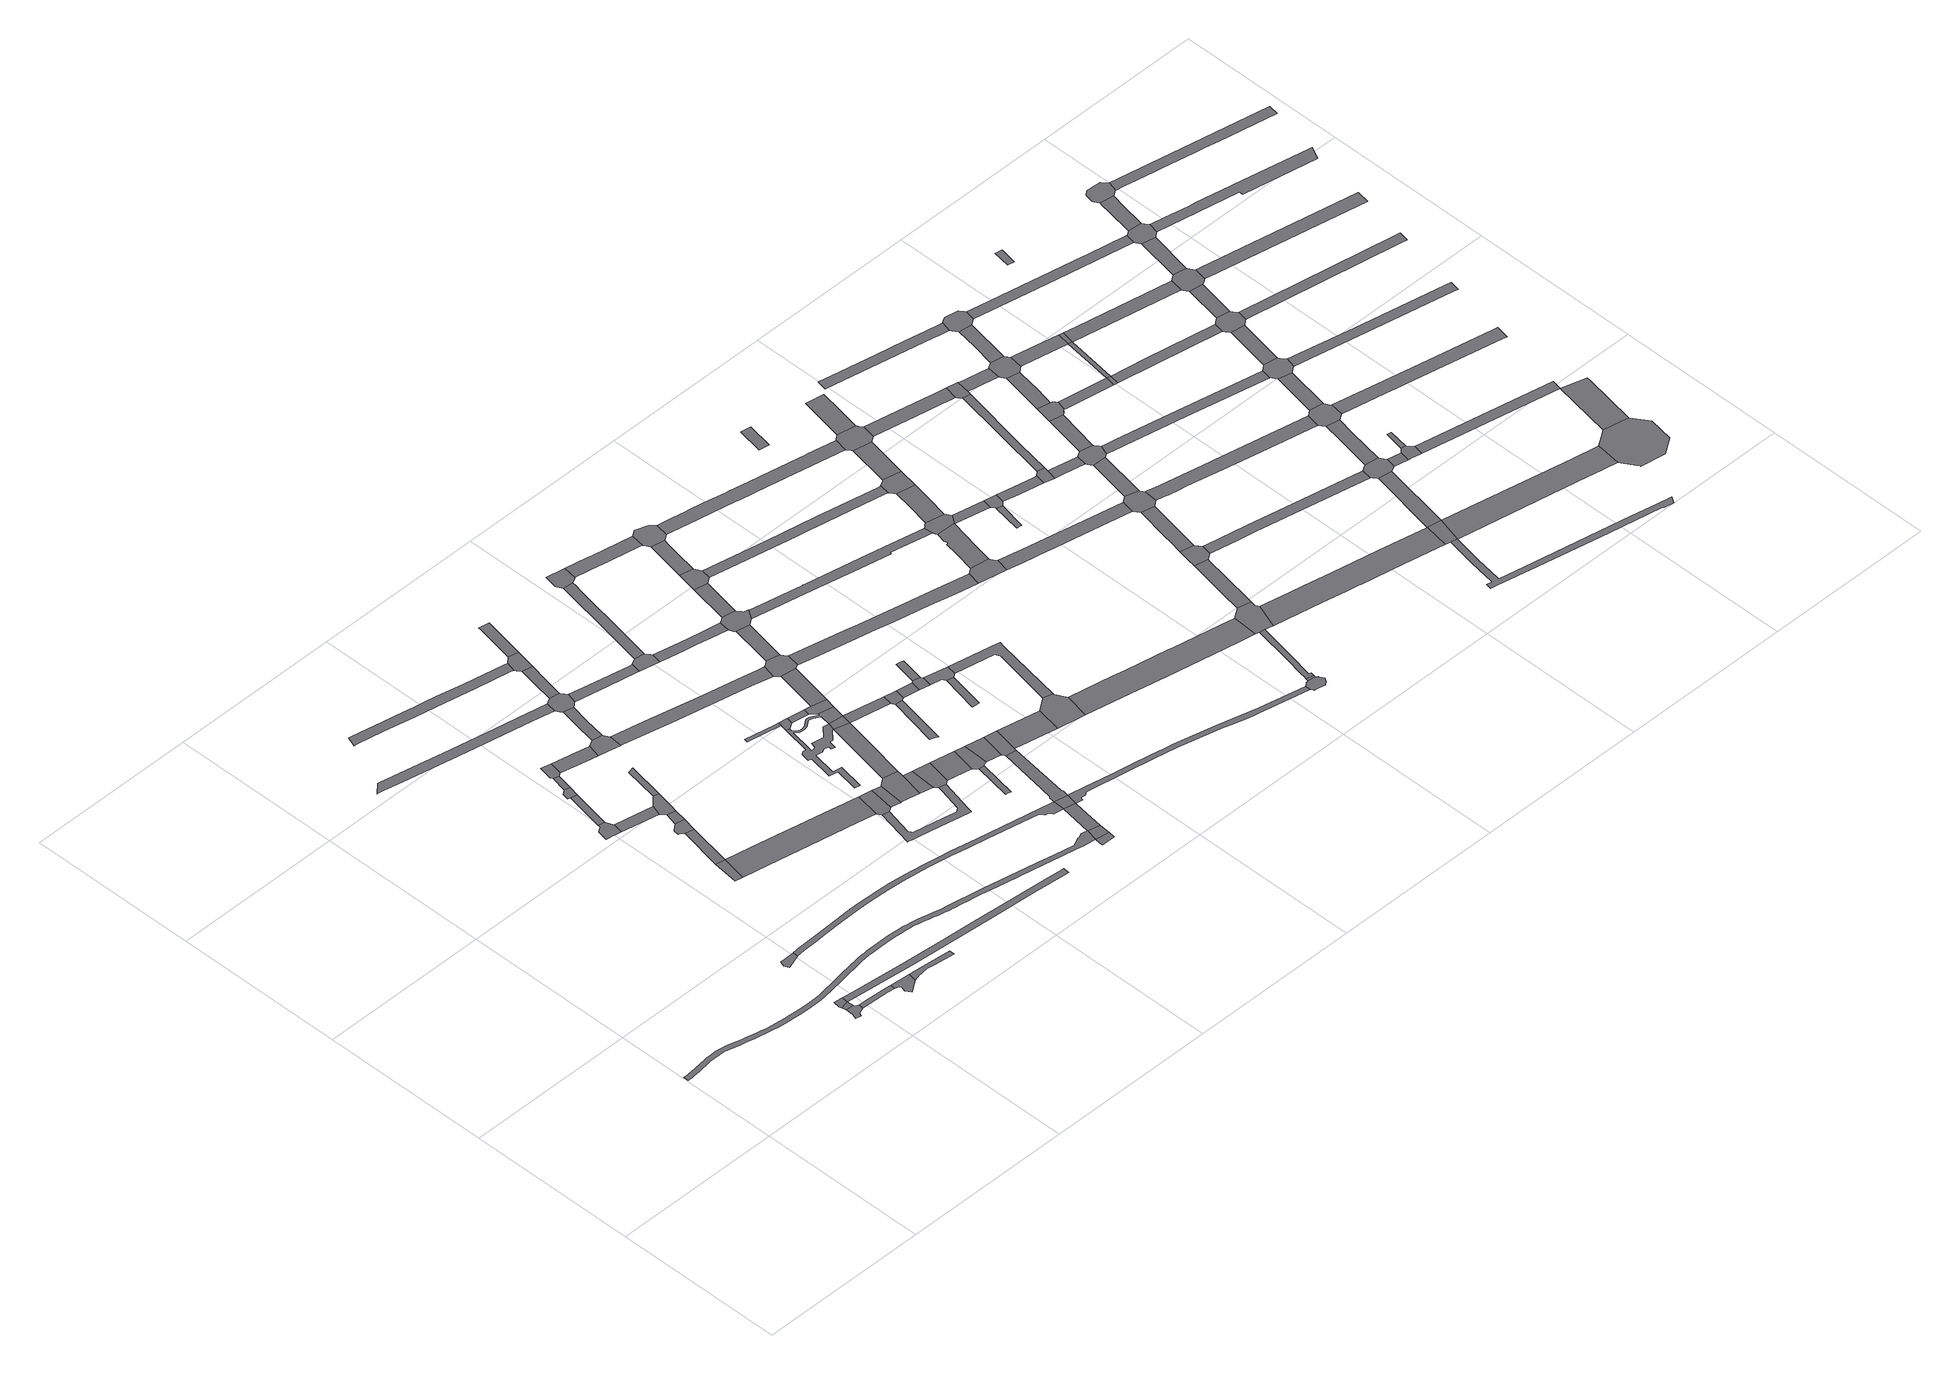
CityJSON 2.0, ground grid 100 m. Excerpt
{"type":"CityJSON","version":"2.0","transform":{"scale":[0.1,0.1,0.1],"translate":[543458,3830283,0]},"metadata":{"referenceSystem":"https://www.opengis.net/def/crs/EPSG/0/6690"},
"CityObjects":{
"road1":{"type":"Road","geometry":[{"type":"MultiSurface","lod":"1","boundaries":[[[0,1,2,3,4,5,6,7,8]]]}]},
"road2":{"type":"Road","attributes":{"RoadStructureAttribute.sectionType":"1"},"geometry":[{"type":"MultiSurface","lod":"1","boundaries":[[[9,10,0,8]]]}]},
"road3":{"type":"Road","geometry":[{"type":"MultiSurface","lod":"1","boundaries":[[[11,12,13,10,9,14]]]}]},
"road4":{"type":"Road","attributes":{"RoadStructureAttribute.sectionType":"1"},"geometry":[{"type":"MultiSurface","lod":"1","boundaries":[[[15,16,6,5,17,18,19,20]]]}]},
"road5":{"type":"Road","geometry":[{"type":"MultiSurface","lod":"1","boundaries":[[[21,22,23,24,25,26]]]}]},
"road6":{"type":"Road","geometry":[{"type":"MultiSurface","lod":"1","boundaries":[[[20,19,27,28,29,30,31,32,33]]]}]},
"road7":{"type":"Road","attributes":{"RoadStructureAttribute.sectionType":"1"},"geometry":[{"type":"MultiSurface","lod":"1","boundaries":[[[34,35,36,37,38,39,40,41,42,43,44,45,46,47,48,49,50,51,52,53,54,55,56,57,58,59,60,61,62,63,64,65,66,67,68,69,70,71,72,73,74,75,76,77,78,79,80,81,82,83,84,85,86,87,88,89,90,91,92,93,94,95,96,97,98,99,100,101,102,103,104,105,106,107,108,109,110,111,112,113,114,115,116,117,118,119,120,121,122,123,124,125,126,127,128,129,130,131,132,133,134,135,136,137,138,139,140,141,142,143,144,145,146,147,148,149,150,151,152,153,154,155,156,157,158,159,160,161,162,163,164,165,166,167,168,169,170,171,172,173,174,175,176,177,178,179]]]}]},
"road8":{"type":"Road","attributes":{"RoadStructureAttribute.sectionType":"1"},"geometry":[{"type":"MultiSurface","lod":"1","boundaries":[[[180,33,32,181,182,183,184,185,186]]]}]},
"road9":{"type":"Road","geometry":[{"type":"MultiSurface","lod":"1","boundaries":[[[187,188,189,190,191,192,193,194,195,196,197,198,199,200]]]}]},
"road10":{"type":"Road","geometry":[{"type":"MultiSurface","lod":"1","boundaries":[[[201,202,203,204]]]}]},
"road11":{"type":"Road","attributes":{"RoadStructureAttribute.sectionType":"1"},"geometry":[{"type":"MultiSurface","lod":"1","boundaries":[[[205,187,200,206]]]}]},
"road12":{"type":"Road","attributes":{"RoadStructureAttribute.sectionType":"1"},"geometry":[{"type":"MultiSurface","lod":"1","boundaries":[[[207,201,204,208]]]}]},
"road13":{"type":"Road","attributes":{"RoadStructureAttribute.sectionType":"1"},"geometry":[{"type":"MultiSurface","lod":"1","boundaries":[[[209,210,211,212,213,214,215,14,9,216,217,218,219,220,221,222,223]]]}]},
"road14":{"type":"Road","attributes":{"RoadStructureAttribute.sectionType":"1"},"geometry":[{"type":"MultiSurface","lod":"1","boundaries":[[[224,197,196,225,226]]]}]},
"road15":{"type":"Road","geometry":[{"type":"MultiSurface","lod":"1","boundaries":[[[227,228,229,230,205,206,231]]]}]},
"road16":{"type":"Road","attributes":{"RoadStructureAttribute.sectionType":"1"},"geometry":[{"type":"MultiSurface","lod":"1","boundaries":[[[232,233,234,235,236,237,238,239,240,241,242,243,244,245,246,247,248,249]]]}]},
"road17":{"type":"Road","geometry":[{"type":"MultiSurface","lod":"1","boundaries":[[[250,251,252,253,254,255,256,207,208,257]]]}]},
"road18":{"type":"Road","attributes":{"RoadStructureAttribute.sectionType":"1"},"geometry":[{"type":"MultiSurface","lod":"1","boundaries":[[[258,227,231,259]]]}]},
"road19":{"type":"Road","attributes":{"RoadStructureAttribute.sectionType":"1"},"geometry":[{"type":"MultiSurface","lod":"1","boundaries":[[[260,250,257,261]]]}]},
"road20":{"type":"Road","geometry":[{"type":"MultiSurface","lod":"1","boundaries":[[[262,263,264,265,258,259,266,267,268,269]]]}]},
"road21":{"type":"Road","geometry":[{"type":"MultiSurface","lod":"1","boundaries":[[[270,271,272,226,225,260,261,273,274]]]}]},
"road22":{"type":"Road","attributes":{"RoadStructureAttribute.sectionType":"1"},"geometry":[{"type":"MultiSurface","lod":"1","boundaries":[[[275,269,268,276,277,278,279,280]]]}]},
"road23":{"type":"Road","attributes":{"RoadStructureAttribute.sectionType":"1"},"geometry":[{"type":"MultiSurface","lod":"1","boundaries":[[[281,282,283,284,285,286,270,274]]]}]},
"road24":{"type":"Road","attributes":{"RoadStructureAttribute.sectionType":"1"},"geometry":[{"type":"MultiSurface","lod":"1","boundaries":[[[287,288,289,290,291,292,293,294,295,296,297,298,299,300,301,302,303,304,305]]]}]},
"road25":{"type":"Road","attributes":{"RoadStructureAttribute.sectionType":"1"},"geometry":[{"type":"MultiSurface","lod":"1","boundaries":[[[306,307,308,309,310,204,203,311,312,313,314,315]]]}]},
"road26":{"type":"Road","attributes":{"RoadStructureAttribute.sectionType":"1"},"geometry":[{"type":"MultiSurface","lod":"1","boundaries":[[[316,317,318,319,320,321,322,323,324,325,326,327,328,329,330,331,332,21,26,333,334,335,336,337,338,339,340,341,342,343,344,345,346,347,348,349,350,351,352,353,354,355]]]}]},
"road27":{"type":"Road","geometry":[{"type":"MultiSurface","lod":"1","boundaries":[[[356,357,358,280,279,359,360,361,362,363,364,365]]]}]},
"road28":{"type":"Road","attributes":{"RoadStructureAttribute.sectionType":"1"},"geometry":[{"type":"MultiSurface","lod":"1","boundaries":[[[366,367,356,365,368,369]]]}]},
"road29":{"type":"Road","geometry":[{"type":"MultiSurface","lod":"1","boundaries":[[[370,371,372,249,248,373,374,366,369,375,376,377,378,379]]]}]},
"road30":{"type":"Road","geometry":[{"type":"MultiSurface","lod":"1","boundaries":[[[315,314,380,381,382,383,384]]]}]},
"road31":{"type":"Road","attributes":{"RoadStructureAttribute.sectionType":"1"},"geometry":[{"type":"MultiSurface","lod":"1","boundaries":[[[385,386,370,379,387,388]]]}]},
"road32":{"type":"Road","attributes":{"RoadStructureAttribute.sectionType":"1"},"geometry":[{"type":"MultiSurface","lod":"1","boundaries":[[[380,389,390,391,392,393,394,395,396,397,398,399,400,401,402,403,404,405,406,407,408,381]]]}]},
"road33":{"type":"Road","attributes":{"RoadStructureAttribute.sectionType":"1"},"geometry":[{"type":"MultiSurface","lod":"1","boundaries":[[[384,383,409,410,411]]]}]},
"road34":{"type":"Road","geometry":[{"type":"MultiSurface","lod":"1","boundaries":[[[412,413,414,305,304,415,416,385,388,417]]]}]},
"road35":{"type":"Road","attributes":{"RoadStructureAttribute.sectionType":"1"},"geometry":[{"type":"MultiSurface","lod":"1","boundaries":[[[418,419,378,377,420,421,422,423]]]}]},
"road36":{"type":"Road","geometry":[{"type":"MultiSurface","lod":"1","boundaries":[[[424,425,426,411,410,427,428,429,430,431]]]}]},
"road37":{"type":"Road","attributes":{"RoadStructureAttribute.sectionType":"1"},"geometry":[{"type":"MultiSurface","lod":"1","boundaries":[[[432,433,434,435,412,417,436,437,438]]]}]},
"road38":{"type":"Road","geometry":[{"type":"MultiSurface","lod":"1","boundaries":[[[439,440,441,442,443]]]}]},
"road39":{"type":"Road","attributes":{"RoadStructureAttribute.sectionType":"1"},"geometry":[{"type":"MultiSurface","lod":"1","boundaries":[[[444,445,446,447,448,449,363,362,450,451,452,453,454,455,456,457]]]}]},
"road40":{"type":"Road","attributes":{"RoadStructureAttribute.sectionType":"1"},"geometry":[{"type":"MultiSurface","lod":"1","boundaries":[[[429,428,458,459]]]}]},
"road41":{"type":"Road","attributes":{"RoadStructureAttribute.sectionType":"1"},"geometry":[{"type":"MultiSurface","lod":"1","boundaries":[[[460,461,462,463,464,465,466,467,468,469,470,471,472,473,474,475,476,477,478,479,480,481,482,483,484,485,486,487,488,489,490,491,492,493,494,495,496,497,498,499,500],[501,502,503,504,505,506,507,508,509,510,511,512,513,514,515,516,517,518,519,520,500]]]}]},
"road42":{"type":"Road","geometry":[{"type":"MultiSurface","lod":"1","boundaries":[[[443,442,478,477,521,522]]]}]},
"road43":{"type":"Road","geometry":[{"type":"MultiSurface","lod":"1","boundaries":[[[178,523,524,525,526,527,528]]]}]},
"road44":{"type":"Road","geometry":[{"type":"MultiSurface","lod":"1","boundaries":[[[459,458,529,400,399,530,531]]]}]},
"road45":{"type":"Road","attributes":{"RoadStructureAttribute.sectionType":"1"},"geometry":[{"type":"MultiSurface","lod":"1","boundaries":[[[499,424,431,532,533]]]}]},
"road46":{"type":"Road","geometry":[{"type":"MultiSurface","lod":"1","boundaries":[[[179,178,528,534]]]}]},
"road47":{"type":"Road","geometry":[{"type":"MultiSurface","lod":"1","boundaries":[[[535,423,422,536,537,538,539,540]]]}]},
"road48":{"type":"Road","attributes":{"RoadStructureAttribute.sectionType":"1"},"geometry":[{"type":"MultiSurface","lod":"1","boundaries":[[[522,521,541,542]]]}]},
"road49":{"type":"Road","attributes":{"RoadStructureAttribute.sectionType":"7"},"geometry":[{"type":"MultiSurface","lod":"1","boundaries":[[[354,179,534,543,544]]]}]},
"road50":{"type":"Road","attributes":{"RoadStructureAttribute.sectionType":"1"},"geometry":[{"type":"MultiSurface","lod":"1","boundaries":[[[531,530,545,546]]]}]},
"road51":{"type":"Road","attributes":{"RoadStructureAttribute.sectionType":"1"},"geometry":[{"type":"MultiSurface","lod":"1","boundaries":[[[547,548,549,550,551]]]}]},
"road52":{"type":"Road","geometry":[{"type":"MultiSurface","lod":"1","boundaries":[[[500,499,533,460]]]}]},
"road53":{"type":"Road","geometry":[{"type":"MultiSurface","lod":"1","boundaries":[[[355,354,544,552]]]}]},
"road54":{"type":"Road","geometry":[{"type":"MultiSurface","lod":"1","boundaries":[[[542,541,463,462,553,554]]]}]},
"road55":{"type":"Road","attributes":{"RoadStructureAttribute.sectionType":"1"},"geometry":[{"type":"MultiSurface","lod":"1","boundaries":[[[546,545,555,547,551,556,557,558]]]}]},
"road56":{"type":"Road","attributes":{"RoadStructureAttribute.sectionType":"1"},"geometry":[{"type":"MultiSurface","lod":"1","boundaries":[[[559,560,561,562,563,535,540,564,565,566,567,568]]]}]},
"road57":{"type":"Road","attributes":{"RoadStructureAttribute.sectionType":"1"},"geometry":[{"type":"MultiSurface","lod":"1","boundaries":[[[569,570,571,572,355,552,573,574,575,576]]]}]},
"road58":{"type":"Road","attributes":{"RoadStructureAttribute.sectionType":"1"},"geometry":[{"type":"MultiSurface","lod":"1","boundaries":[[[577,578,554,553,579]]]}]},
"road59":{"type":"Road","attributes":{"RoadStructureAttribute.sectionType":"1"},"geometry":[{"type":"MultiSurface","lod":"1","boundaries":[[[460,533,580,581]]]}]},
"road60":{"type":"Road","geometry":[{"type":"MultiSurface","lod":"1","boundaries":[[[558,557,582,583,584]]]}]},
"road61":{"type":"Road","attributes":{"RoadStructureAttribute.sectionType":"1"},"geometry":[{"type":"MultiSurface","lod":"1","boundaries":[[[585,586,537,536,587,588,589,590,591,592,593,594]]]}]},
"road62":{"type":"Road","attributes":{"RoadStructureAttribute.sectionType":"1"},"geometry":[{"type":"MultiSurface","lod":"1","boundaries":[[[595,596,597,598,599,600]]]}]},
"road63":{"type":"Road","geometry":[{"type":"MultiSurface","lod":"1","boundaries":[[[601,602,603,457,456,604,577,579,605,606,607,608,609,610,611,612]]]}]},
"road64":{"type":"Road","geometry":[{"type":"MultiSurface","lod":"1","boundaries":[[[584,583,613,569,576,614,615]]]}]},
"road65":{"type":"Road","geometry":[{"type":"MultiSurface","lod":"1","boundaries":[[[616,617,618,619,559,568,620,621,622,623]]]}]},
"road66":{"type":"Road","geometry":[{"type":"MultiSurface","lod":"1","boundaries":[[[581,580,595,600,624,625]]]}]},
"road67":{"type":"Road","attributes":{"RoadStructureAttribute.sectionType":"1"},"geometry":[{"type":"MultiSurface","lod":"1","boundaries":[[[626,627,628,601,612,629,630,631,632]]]}]},
"road68":{"type":"Road","attributes":{"RoadStructureAttribute.sectionType":"1"},"geometry":[{"type":"MultiSurface","lod":"1","boundaries":[[[625,624,633,634]]]}]},
"road69":{"type":"Road","attributes":{"RoadStructureAttribute.sectionType":"1"},"geometry":[{"type":"MultiSurface","lod":"1","boundaries":[[[635,615,614,636,637,638,639,640]]]}]},
"road70":{"type":"Road","geometry":[{"type":"MultiSurface","lod":"1","boundaries":[[[641,642,594,593,643,644,626,632,645,646,647,648,649,650,651]]]}]},
"road71":{"type":"Road","geometry":[{"type":"MultiSurface","lod":"1","boundaries":[[[652,634,633,653,654,655]]]}]},
"road72":{"type":"Road","attributes":{"RoadStructureAttribute.sectionType":"1"},"geometry":[{"type":"MultiSurface","lod":"1","boundaries":[[[656,657,658,659,660,661]]]}]},
"road73":{"type":"Road","geometry":[{"type":"MultiSurface","lod":"1","boundaries":[[[662,663,664,652,655]]]}]},
"road74":{"type":"Road","attributes":{"RoadStructureAttribute.sectionType":"1"},"geometry":[{"type":"MultiSurface","lod":"1","boundaries":[[[665,641,651,666]]]}]},
"road75":{"type":"Road","attributes":{"RoadStructureAttribute.sectionType":"1"},"geometry":[{"type":"MultiSurface","lod":"1","boundaries":[[[667,668,669,670,623,622,671,672,673,674,675,676,677]]]}]},
"road76":{"type":"Road","geometry":[{"type":"MultiSurface","lod":"1","boundaries":[[[654,653,678,656,661,679,680]]]}]},
"road77":{"type":"Road","geometry":[{"type":"MultiSurface","lod":"1","boundaries":[[[681,682,640,639,683,684,685,686,687]]]}]},
"road78":{"type":"Road","geometry":[{"type":"MultiSurface","lod":"1","boundaries":[[[688,689,665,666,690,691,692,693,694]]]}]},
"road79":{"type":"Road","attributes":{"RoadStructureAttribute.sectionType":"1"},"geometry":[{"type":"MultiSurface","lod":"1","boundaries":[[[695,696,688,694,697,698,699]]]}]},
"road80":{"type":"Road","attributes":{"RoadStructureAttribute.sectionType":"1"},"geometry":[{"type":"MultiSurface","lod":"1","boundaries":[[[700,701,702,703,704,705,706,707,708,552,544,709,710,711,712,713,714,715,716,717,718,719,720,721,722,723,724,725,726]]]}]},
"road81":{"type":"Road","attributes":{"RoadStructureAttribute.sectionType":"1"},"geometry":[{"type":"MultiSurface","lod":"1","boundaries":[[[727,728,729,680,679,730,731,681,687]]]}]},
"road82":{"type":"Road","attributes":{"RoadStructureAttribute.sectionType":"1"},"geometry":[{"type":"MultiSurface","lod":"1","boundaries":[[[732,733,734,735,736,609,608,737,738,739,740,741,742,743,744,745]]]}]},
"road83":{"type":"Road","geometry":[{"type":"MultiSurface","lod":"1","boundaries":[[[746,747,677,676,748,749,695,699,750,751,752,753,754,755]]]}]},
"road84":{"type":"Road","attributes":{"RoadStructureAttribute.sectionType":"1"},"geometry":[{"type":"MultiSurface","lod":"1","boundaries":[[[756,757,758,759,760,647,646,761,762,763,764,765,766]]]}]},
"road85":{"type":"Road","attributes":{"RoadStructureAttribute.sectionType":"1"},"geometry":[{"type":"MultiSurface","lod":"1","boundaries":[[[767,768,769,770,771,772,685,684,773,774,775,776,777,778,779]]]}]},
"road86":{"type":"Road","attributes":{"RoadStructureAttribute.sectionType":"1"},"geometry":[{"type":"MultiSurface","lod":"1","boundaries":[[[780,781,782,692,691,783,784,785,786,787,788,789,790,791]]]}]},
"road87":{"type":"Road","attributes":{"RoadStructureAttribute.sectionType":"1"},"geometry":[{"type":"MultiSurface","lod":"1","boundaries":[[[792,793,794,795,796,797,798,799,800,801,802,803,804,753,752,805,806,807,808,809,810,811,812,813]]]}]},
"road88":{"type":"Road","geometry":[{"type":"MultiSurface","lod":"1","boundaries":[[[814,815,816,745,744,817,818,819,820,821,822]]]}]},
"road89":{"type":"Road","geometry":[{"type":"MultiSurface","lod":"1","boundaries":[[[823,824,825,826,726,725,827,828,829,830,831,832,833,834,835,836,837,838,839]]]}]},
"road90":{"type":"Road","attributes":{"RoadStructureAttribute.sectionType":"7"},"geometry":[{"type":"MultiSurface","lod":"1","boundaries":[[[840,841,823,839,842]]]}]},
"road91":{"type":"Road","attributes":{"RoadStructureAttribute.sectionType":"1"},"geometry":[{"type":"MultiSurface","lod":"1","boundaries":[[[843,844,845,846,847,848,814,822,849,850]]]}]},
"road92":{"type":"Road","attributes":{"RoadStructureAttribute.sectionType":"1"},"geometry":[{"type":"MultiSurface","lod":"1","boundaries":[[[851,852,853,854,855,856,857,858,859,860,861,840,842]]]}]},
"road93":{"type":"Road","geometry":[{"type":"MultiSurface","lod":"1","boundaries":[[[862,863,864,865,866,766,765,867,868,843,850,869,870,871,872]]]}]},
"road94":{"type":"Road","attributes":{"RoadStructureAttribute.sectionType":"1"},"geometry":[{"type":"MultiSurface","lod":"1","boundaries":[[[873,874,862,872,875,876]]]}]},
"road95":{"type":"Road","geometry":[{"type":"MultiSurface","lod":"1","boundaries":[[[877,878,879,880,881]]]}]},
"road96":{"type":"Road","geometry":[{"type":"MultiSurface","lod":"1","boundaries":[[[882,883,884,885,886,779,778,887,857,856,888,889,890,891,892,893,894]]]}]},
"road97":{"type":"Road","attributes":{"RoadStructureAttribute.sectionType":"1"},"geometry":[{"type":"MultiSurface","lod":"1","boundaries":[[[869,850,895,896,897,898]]]}]},
"road98":{"type":"Road","geometry":[{"type":"MultiSurface","lod":"1","boundaries":[[[899,900,901,791,790,902,903,873,876,904]]]}]},
"road99":{"type":"Road","geometry":[{"type":"MultiSurface","lod":"1","boundaries":[[[905,906,907,908,909,910]]]}]},
"road100":{"type":"Road","attributes":{"RoadStructureAttribute.sectionType":"1"},"geometry":[{"type":"MultiSurface","lod":"1","boundaries":[[[911,912,913,819,818,914,915,916,917,918,919,920]]]}]},
"road101":{"type":"Road","attributes":{"RoadStructureAttribute.sectionType":"1"},"geometry":[{"type":"MultiSurface","lod":"1","boundaries":[[[921,899,904,922,923]]]}]},
"road102":{"type":"Road","geometry":[{"type":"MultiSurface","lod":"1","boundaries":[[[898,897,924,925,905,910,926,927,928]]]}]},
"road103":{"type":"Road","attributes":{"RoadStructureAttribute.sectionType":"1"},"geometry":[{"type":"MultiSurface","lod":"1","boundaries":[[[929,930,931,932,933,934,882,894,935,936,937,938]]]}]},
"road104":{"type":"Road","geometry":[{"type":"MultiSurface","lod":"1","boundaries":[[[939,940,941,813,812,942,921,923,943,944,945,946,947,948,949]]]}]},
"road105":{"type":"Road","geometry":[{"type":"MultiSurface","lod":"1","boundaries":[[[950,951,929,938,952,953,954,955]]]}]},
"road106":{"type":"Road","attributes":{"RoadStructureAttribute.sectionType":"1"},"geometry":[{"type":"MultiSurface","lod":"1","boundaries":[[[956,957,928,927,958,959,960,961,962]]]}]},
"road107":{"type":"Road","attributes":{"RoadStructureAttribute.sectionType":"1"},"geometry":[{"type":"MultiSurface","lod":"1","boundaries":[[[963,964,965,966,939,949,967,968,969,970]]]}]},
"road108":{"type":"Road","attributes":{"RoadStructureAttribute.sectionType":"1"},"geometry":[{"type":"MultiSurface","lod":"1","boundaries":[[[971,972,973,950,955,974,975,976,977]]]}]},
"road109":{"type":"Road","geometry":[{"type":"MultiSurface","lod":"1","boundaries":[[[978,962,961,979,980,981]]]}]},
"road110":{"type":"Road","geometry":[{"type":"MultiSurface","lod":"1","boundaries":[[[982,983,920,919,984,971,977,985,986,987]]]}]},
"road111":{"type":"Road","attributes":{"RoadStructureAttribute.sectionType":"1"},"geometry":[{"type":"MultiSurface","lod":"1","boundaries":[[[988,989,990,991,992,993,892,891,994,995,996,997,998,999,1000,1001]]]}]},
"road112":{"type":"Road","attributes":{"RoadStructureAttribute.sectionType":"1"},"geometry":[{"type":"MultiSurface","lod":"1","boundaries":[[[1002,1003,1004,946,945,1005,1006,1007,1008,1009]]]}]},
"road113":{"type":"Road","attributes":{"RoadStructureAttribute.sectionType":"1"},"geometry":[{"type":"MultiSurface","lod":"1","boundaries":[[[1010,980,979,1011,1012,1013]]]}]},
"road114":{"type":"Road","attributes":{"RoadStructureAttribute.sectionType":"1"},"geometry":[{"type":"MultiSurface","lod":"1","boundaries":[[[1014,1015,1016,982,987,1017,1018,1019]]]}]},
"road115":{"type":"Road","attributes":{"RoadStructureAttribute.sectionType":"1"},"geometry":[{"type":"MultiSurface","lod":"1","boundaries":[[[1020,978,981,1021,1022]]]}]},
"road116":{"type":"Road","geometry":[{"type":"MultiSurface","lod":"1","boundaries":[[[1023,1013,1012,1024,1025,1014,1019,1026,1027,1028,1029,1030,1031,1032]]]}]},
"road117":{"type":"Road","attributes":{"RoadStructureAttribute.sectionType":"1"},"geometry":[{"type":"MultiSurface","lod":"1","boundaries":[[[1033,1034,1035,953,952,1036,1037,1038,1039,1040]]]}]},
"road118":{"type":"Road","attributes":{"RoadStructureAttribute.sectionType":"1"},"geometry":[{"type":"MultiSurface","lod":"1","boundaries":[[[1041,1042,1023,1032,1043]]]}]},
"road119":{"type":"Road","geometry":[{"type":"MultiSurface","lod":"1","boundaries":[[[1044,1045,1009,1008,1046,1020,1022,1047,1048]]]}]},
"road120":{"type":"Road","attributes":{"RoadStructureAttribute.sectionType":"1"},"geometry":[{"type":"MultiSurface","lod":"1","boundaries":[[[1049,1050,1051,1052,1053,1054,1055,1056,1057,1058,1059]]]}]},
"road121":{"type":"Road","geometry":[{"type":"MultiSurface","lod":"1","boundaries":[[[1060,1041,1043,1061,1062,1063,1064,1065,1066,1067,1068,1069]]]}]},
"road122":{"type":"Road","attributes":{"RoadStructureAttribute.sectionType":"1"},"geometry":[{"type":"MultiSurface","lod":"1","boundaries":[[[1048,1047,1070,1071]]]}]},
"road123":{"type":"Road","attributes":{"RoadStructureAttribute.sectionType":"1"},"geometry":[{"type":"MultiSurface","lod":"1","boundaries":[[[1072,1073,1060,1069,1074,1075,1076,1077,1078]]]}]},
"road124":{"type":"Road","attributes":{"RoadStructureAttribute.sectionType":"1"},"geometry":[{"type":"MultiSurface","lod":"1","boundaries":[[[1079,1080,1081,1082,1083,1084,1085,986,985,1086,1087,1088,1089,1090,1091,1092,1093,1094]]]}]},
"road125":{"type":"Road","geometry":[{"type":"MultiSurface","lod":"1","boundaries":[[[1001,1000,1095,1096,1097,1098]]]}]},
"road126":{"type":"Road","geometry":[{"type":"MultiSurface","lod":"1","boundaries":[[[1099,1100,1101,1071,1070,1072,1078,1102,1103,1104,1105,1106,1107]]]}]},
"road127":{"type":"Road","attributes":{"RoadStructureAttribute.sectionType":"1"},"geometry":[{"type":"MultiSurface","lod":"1","boundaries":[[[1108,1109,1110,1066,1065,1111,1112,1113]]]}]},
"road128":{"type":"Road","attributes":{"RoadStructureAttribute.sectionType":"1"},"geometry":[{"type":"MultiSurface","lod":"1","boundaries":[[[1114,1001,1098,1115]]]}]},
"road129":{"type":"Road","attributes":{"RoadStructureAttribute.sectionType":"1"},"geometry":[{"type":"MultiSurface","lod":"1","boundaries":[[[1116,1117,1099,1107,1118,1119]]]}]},
"road130":{"type":"Road","attributes":{"RoadStructureAttribute.sectionType":"1"},"geometry":[{"type":"MultiSurface","lod":"1","boundaries":[[[1120,1121,1122,1029,1028,1123,1124,1125,1126,1127]]]}]},
"road131":{"type":"Road","geometry":[{"type":"MultiSurface","lod":"1","boundaries":[[[1113,1112,1128,1129]]]}]},
"road132":{"type":"Road","geometry":[{"type":"MultiSurface","lod":"1","boundaries":[[[1130,1131,1059,1058,1132,1133,1116,1119,1134,1135,1136,1137,1138]]]}]},
"road133":{"type":"Road","attributes":{"RoadStructureAttribute.sectionType":"1"},"geometry":[{"type":"MultiSurface","lod":"1","boundaries":[[[1139,1105,1104,1140,1141,1142]]]}]},
"road134":{"type":"Road","geometry":[{"type":"MultiSurface","lod":"1","boundaries":[[[1143,1144,1145,1040,1039,1146,1147,1114,1115,1148,1149,1150,1151,1152,1153]]]}]},
"road135":{"type":"Road","attributes":{"RoadStructureAttribute.sectionType":"1"},"geometry":[{"type":"MultiSurface","lod":"1","boundaries":[[[1141,1113,1129,1154]]]}]},
"road136":{"type":"Road","attributes":{"RoadStructureAttribute.sectionType":"1"},"geometry":[{"type":"MultiSurface","lod":"1","boundaries":[[[1096,1155,1156,1157,1158,1159,1160,1161,1162,1163,1164,1165,1166,1167,1168,1169,1170,1171,1172,1173,1174,1175,1176,1177,1178,1179,1180,1097]]]}]},
"road137":{"type":"Road","attributes":{"RoadStructureAttribute.sectionType":"1"},"geometry":[{"type":"MultiSurface","lod":"1","boundaries":[[[1150,1149,1181,1182]]]}]},
"road138":{"type":"Road","attributes":{"RoadStructureAttribute.sectionType":"1"},"geometry":[{"type":"MultiSurface","lod":"1","boundaries":[[[1183,1184,1143,1153,1185,1186]]]}]},
"road139":{"type":"Road","geometry":[{"type":"MultiSurface","lod":"1","boundaries":[[[1142,1141,1154,1187]]]}]},
"road140":{"type":"Road","geometry":[{"type":"MultiSurface","lod":"1","boundaries":[[[1188,1189,1182,1181,1190,1191,1192,1193,1194,1195]]]}]},
"road141":{"type":"Road","attributes":{"RoadStructureAttribute.sectionType":"1"},"geometry":[{"type":"MultiSurface","lod":"1","boundaries":[[[1196,1197,1098,1097,1198,1199,1200,1201,1202]]]}]},
"road142":{"type":"Road","geometry":[{"type":"MultiSurface","lod":"1","boundaries":[[[1203,1204,1205,1094,1093,1206,1183,1186,1207,1208,1209,1210,1211,1212,1213]]]}]},
"road143":{"type":"Road","geometry":[{"type":"MultiSurface","lod":"1","boundaries":[[[1214,1215,1216,1188,1195]]]}]},
"road144":{"type":"Road","attributes":{"RoadStructureAttribute.sectionType":"1"},"geometry":[{"type":"MultiSurface","lod":"1","boundaries":[[[1217,1129,1128,1218,1219,1220]]]}]},
"road145":{"type":"Road","attributes":{"RoadStructureAttribute.sectionType":"1"},"geometry":[{"type":"MultiSurface","lod":"1","boundaries":[[[1221,1203,1213,1222]]]}]},
"road146":{"type":"Road","geometry":[{"type":"MultiSurface","lod":"1","boundaries":[[[1223,1224,1225,1127,1126,1226,1227,1221,1222,1228,1229,1230,1231,1232,1233,1234]]]}]},
"road147":{"type":"Road","attributes":{"RoadStructureAttribute.sectionType":"1"},"geometry":[{"type":"MultiSurface","lod":"1","boundaries":[[[1235,1187,1154,1236,1237,1238,1239]]]}]},
"road148":{"type":"Road","attributes":{"RoadStructureAttribute.sectionType":"1"},"geometry":[{"type":"MultiSurface","lod":"1","boundaries":[[[1240,1241,1242,1136,1135,1243,1244,1245,1246]]]}]},
"road149":{"type":"Road","geometry":[{"type":"MultiSurface","lod":"1","boundaries":[[[1247,1248,1249,1250]]]}]},
"road150":{"type":"Road","attributes":{"RoadStructureAttribute.sectionType":"1"},"geometry":[{"type":"MultiSurface","lod":"1","boundaries":[[[1251,1223,1234,1252]]]}]},
"road151":{"type":"Road","attributes":{"RoadStructureAttribute.sectionType":"1"},"geometry":[{"type":"MultiSurface","lod":"1","boundaries":[[[1253,1193,1192,1254,1255]]]}]},
"road152":{"type":"Road","geometry":[{"type":"MultiSurface","lod":"1","boundaries":[[[1256,1257,1258,1220,1219,1259,1260,1251,1252,1261,1262,1263,1264,1265,1266,1267]]]}]},
"road153":{"type":"Road","attributes":{"RoadStructureAttribute.sectionType":"1"},"geometry":[{"type":"MultiSurface","lod":"1","boundaries":[[[1268,1256,1267,1269]]]}]},
"road154":{"type":"Road","attributes":{"RoadStructureAttribute.sectionType":"1"},"geometry":[{"type":"MultiSurface","lod":"1","boundaries":[[[1270,1271,1272,1210,1209,1273,1274,1275,1276,1277,1278,1279]]]}]},
"road155":{"type":"Road","geometry":[{"type":"MultiSurface","lod":"1","boundaries":[[[1280,1281,1202,1201,1282,1283,1284,1285,1286,1287,1288]]]}]},
"road156":{"type":"Road","geometry":[{"type":"MultiSurface","lod":"1","boundaries":[[[1289,1290,1291,1239,1238,1292,1293,1268,1269,1294,1295,1296,1297,1298,1299]]]}]},
"road157":{"type":"Road","attributes":{"RoadStructureAttribute.sectionType":"1"},"geometry":[{"type":"MultiSurface","lod":"1","boundaries":[[[1300,1289,1299,1301]]]}]},
"road158":{"type":"Road","attributes":{"RoadStructureAttribute.sectionType":"1"},"geometry":[{"type":"MultiSurface","lod":"1","boundaries":[[[1302,1303,1231,1230,1304,1305,1306,1307]]]}]},
"road159":{"type":"Road","attributes":{"RoadStructureAttribute.sectionType":"1"},"geometry":[{"type":"MultiSurface","lod":"1","boundaries":[[[1254,1280,1288,1308,1309]]]}]},
"road160":{"type":"Road","geometry":[{"type":"MultiSurface","lod":"1","boundaries":[[[1310,1311,1312,1246,1245,1313,1314,1300,1301,1315,1316,1317,1318,1319,1320]]]}]},
"road161":{"type":"Road","attributes":{"RoadStructureAttribute.sectionType":"1"},"geometry":[{"type":"MultiSurface","lod":"1","boundaries":[[[1321,1322,1323,1310,1320,1324,1325,1326]]]}]},
"road162":{"type":"Road","attributes":{"RoadStructureAttribute.sectionType":"1"},"geometry":[{"type":"MultiSurface","lod":"1","boundaries":[[[1327,1264,1263,1328,1329,1330]]]}]},
"road163":{"type":"Road","geometry":[{"type":"MultiSurface","lod":"1","boundaries":[[[1331,1332,1333,1334,1335,1321,1326,1336,1337,1338,1339,1340,1341,1342]]]}]},
"road164":{"type":"Road","attributes":{"RoadStructureAttribute.sectionType":"1"},"geometry":[{"type":"MultiSurface","lod":"1","boundaries":[[[1343,1296,1295,1344,1345,1346,1347]]]}]},
"road165":{"type":"Road","attributes":{"RoadStructureAttribute.sectionType":"1"},"geometry":[{"type":"MultiSurface","lod":"1","boundaries":[[[1348,1349,1350,1351,1352,1353,1354,1355,1356,1318,1317,1357,1358,1359,1360,1361]]]}]},
"road166":{"type":"Road","attributes":{"RoadStructureAttribute.sectionType":"1"},"geometry":[{"type":"MultiSurface","lod":"1","boundaries":[[[1362,1363,1339,1338,1364,1365,1366,1367,1368,1369,1370,1371,1372,1373,1374,1375,1376]]]}]}
},
"vertices":[
[908,358,0],[904,316,0],[896,285,0],[927,278,0],[936,298,0],[969,311,0],[976,341,0],[956,351,0],[953,358,0],
[949,396,0],[902,384,0],
[923,437,0],[904,440,0],[898,400,0],[954,434,0],
[1153,330,0],[1015,339,0],[1019,309,0],[1139,303,0],[1179,298,0],[1182,328,0],
[1013,829,0],[958,827,0],[926,828,0],[917,797,0],[928,767,0],[1015,799,0],
[1201,291,0],[1211,276,0],[1202,251,0],[1223,221,0],[1237,231,0],[1292,267,0],[1299,317,0],
[2635,412,0],[2622,415,0],[2615,416,0],[2602,419,0],[2579,407,0],[2569,408,0],[2532,392,0],[2519,385,0],[2359,417,0],[2351,418,0],[1987,489,0],[1771,527,0],[1755,529,0],[1744,532,0],[1704,541,0],[1661,551,0],[1639,557,0],[1607,564,0],[1573,570,0],[1550,573,0],[1531,576,0],[1517,577,0],[1499,579,0],[1465,581,0],[1423,583,0],[1374,584,0],[1325,584,0],[1284,583,0],[1258,581,0],[1233,580,0],[1211,577,0],[1132,566,0],[1087,559,0],[1025,549,0],[983,541,0],[946,536,0],[908,530,0],[894,528,0],[857,525,0],[819,525,0],[774,526,0],[722,528,0],[688,530,0],[652,533,0],[624,536,0],[598,539,0],[575,542,0],[541,547,0],[513,552,0],[489,557,0],[465,562,0],[436,568,0],[401,577,0],[366,587,0],[345,592,0],[326,597,0],[311,601,0],[297,603,0],[272,606,0],[259,608,0],[243,608,0],[224,608,0],[207,607,0],[190,607,0],[170,605,0],[65,592,0],[42,590,0],[25,589,0],[8,589,0],[9,559,0],[35,559,0],[60,561,0],[93,565,0],[122,569,0],[148,572,0],[180,576,0],[204,577,0],[226,578,0],[251,578,0],[274,576,0],[299,571,0],[335,563,0],[369,555,0],[409,546,0],[445,537,0],[479,530,0],[511,523,0],[553,516,0],[590,510,0],[629,505,0],[658,502,0],[686,501,0],[695,501,0],[743,498,0],[783,497,0],[807,496,0],[831,496,0],[854,496,0],[876,498,0],[893,499,0],[919,502,0],[943,506,0],[975,511,0],[1022,518,0],[1064,525,0],[1110,532,0],[1141,537,0],[1175,543,0],[1203,547,0],[1232,551,0],[1262,553,0],[1280,554,0],[1322,555,0],[1380,554,0],[1437,552,0],[1476,551,0],[1512,548,0],[1541,545,0],[1566,542,0],[1589,538,0],[1617,532,0],[1648,524,0],[1675,518,0],[1700,511,0],[1722,506,0],[1741,502,0],[1764,497,0],[1779,495,0],[1799,491,0],[1832,486,0],[1875,479,0],[1903,474,0],[1949,466,0],[2009,455,0],[2095,438,0],[2325,394,0],[2351,388,0],[2502,359,0],[2535,353,0],[2538,352,0],[2543,351,0],[2605,342,0],[2611,341,0],[2620,340,0],[2622,340,0],[2639,411,0],
[1371,310,0],[1313,273,0],[1326,277,0],[1394,285,0],[1441,278,0],[1557,262,0],[1559,295,0],
[997,2141,0],[995,2131,0],[993,2123,0],[985,2119,0],[966,2108,0],[953,2044,0],[977,2040,0],[986,2038,0],[1017,2032,0],[1041,2027,0],[1054,2089,0],[1045,2108,0],[1035,2130,0],[1033,2134,0],
[1198,1539,0],[1182,1389,0],[1226,1381,0],[1255,1529,0],
[1043,2374,0],[1080,2367,0],
[1251,1798,0],[1305,1788,0],
[2352,307,0],[2246,316,0],[2034,334,0],[1795,354,0],[1586,372,0],[1308,396,0],[1014,427,0],[979,394,0],[1356,355,0],[1583,336,0],[1874,311,0],[2143,289,0],[2352,271,0],[2363,270,0],[2366,306,0],
[1182,2065,0],[1260,1984,0],[1281,2046,0],
[1060,2435,0],[1056,2431,0],[1035,2417,0],[1027,2378,0],[1093,2428,0],
[1267,2955,0],[1076,2992,0],[837,3040,0],[624,3083,0],[475,3114,0],[465,3117,0],[459,3118,0],[404,3068,0],[407,3068,0],[453,3059,0],[463,3057,0],[588,3032,0],[761,2997,0],[830,2983,0],[1022,2943,0],[1303,2888,0],[1429,2862,0],[1439,2922,0],
[1266,1881,0],[1249,1867,0],[1233,1854,0],[1228,1851,0],[1222,1817,0],[1235,1814,0],[1239,1813,0],[1321,1870,0],
[1081,2531,0],[1112,2522,0],
[1285,1954,0],[1336,1944,0],
[1089,2624,0],[1073,2548,0],[1074,2546,0],[1082,2534,0],[1115,2524,0],[1130,2534,0],[1132,2535,0],[1148,2611,0],
[1333,2097,0],[1318,2082,0],[1288,2052,0],[1344,1984,0],[1364,2087,0],
[1261,2587,0],[1135,2535,0],[1138,2534,0],[1280,2503,0],[1350,2488,0],[1367,2564,0],
[1365,2094,0],[1405,2299,0],[1406,2307,0],[1388,2302,0],[1369,2297,0],[1334,2100,0],
[1491,3267,0],[1258,3313,0],[1097,3346,0],[1038,3358,0],[977,3369,0],[904,3384,0],[785,3406,0],[656,3431,0],[601,3442,0],[589,3445,0],[568,3388,0],[588,3385,0],[739,3356,0],[923,3318,0],[1096,3285,0],[1273,3250,0],[1480,3211,0],[1495,3207,0],[1510,3264,0],
[1832,1417,0],[1683,1445,0],[1557,1470,0],[1410,1500,0],[1265,1527,0],[1378,1351,0],[1676,1293,0],[1896,1251,0],[2003,1230,0],[2031,1377,0],
[2663,673,0],[2369,728,0],[2226,756,0],[2070,787,0],[1988,801,0],[1910,814,0],[1840,823,0],[1768,832,0],[1695,839,0],[1632,843,0],[1556,846,0],[1487,847,0],[1427,847,0],[1367,845,0],[1270,841,0],[1152,836,0],[1049,831,0],[1064,801,0],[1148,805,0],[1234,810,0],[1343,815,0],[1449,817,0],[1537,817,0],[1658,812,0],[1755,803,0],[1816,797,0],[1873,790,0],[1929,781,0],[1991,772,0],[2049,761,0],[2101,752,0],[2156,740,0],[2253,721,0],[2406,692,0],[2556,663,0],[2573,638,0],[2592,636,0],[2609,612,0],[2667,602,0],[2671,672,0],
[1406,2585,0],[1394,2579,0],[1368,2565,0],[1405,2476,0],[1431,2471,0],[1474,2461,0],[1479,2460,0],[1487,2540,0],[1473,2563,0],[1465,2575,0],
[1452,2827,0],[1431,2716,0],[1489,2706,0],[1510,2813,0],
[1475,2943,0],[1463,2936,0],[1451,2929,0],[1437,2850,0],[1444,2839,0],[1522,2822,0],[1534,2831,0],[1544,2838,0],[1557,2897,0],[1534,2933,0],
[2019,1206,0],[2059,1197,0],[2076,1208,0],[2085,1213,0],[2106,1362,0],
[1519,3171,0],[1499,3067,0],[1557,3055,0],[1578,3160,0],
[1969,982,0],[1978,980,0],[1995,977,0],[2001,976,0],[2034,969,0],[2206,936,0],[2269,923,0],[2337,911,0],[2339,911,0],[2346,942,0],[2390,1134,0],[2350,1143,0],[2344,1116,0],[2313,977,0],[2288,961,0],[2276,963,0],[2213,975,0],[2041,1008,0],[2038,1009,0],[2022,1034,0],
[2088,1213,0],[2147,1202,0],[2161,1351,0],
[1544,3291,0],[1531,3281,0],[1521,3273,0],[1503,3195,0],[1511,3183,0],[1602,3279,0],
[1915,2824,0],[1678,2872,0],[1734,2800,0],[1903,2767,0],[1917,2764,0],[1929,2822,0],
[2205,1386,0],[2187,1372,0],[2179,1366,0],[2155,1201,0],[2254,1181,0],[2286,1329,0],[2290,1349,0],[2293,1368,0],
[1592,3540,0],[1590,3526,0],[1574,3441,0],[1558,3364,0],[1619,3364,0],[1649,3514,0],[1651,3527,0],
[2117,2025,0],[1932,2059,0],[1928,2039,0],[2129,2002,0],[2132,2022,0],
[2367,2351,0],[2332,2358,0],[2211,2384,0],[1988,2431,0],[1712,2491,0],[1507,2535,0],[1490,2459,0],[1772,2397,0],[1989,2351,0],[2226,2301,0],[2332,2278,0],[2350,2274,0],[2351,2274,0],[2370,2350,0],
[2332,1165,0],[2342,1318,0],
[2386,1835,0],[2388,1844,0],[2401,1912,0],[2314,1930,0],[2312,1920,0],[2282,1937,0],[2263,1946,0],[2251,1945,0],[2240,1944,0],[2227,1936,0],[2208,1919,0],[2203,1917,0],[2191,1913,0],[2172,1913,0],[2161,1915,0],[2156,1919,0],[2137,1943,0],[2140,1956,0],[2121,1960,0],[2089,1792,0],[2073,1796,0],[2052,1783,0],[2042,1733,0],[2061,1728,0],[2034,1583,0],[2087,1572,0],[2063,1435,0],[2094,1429,0],[2122,1583,0],[2068,1593,0],[2095,1733,0],[2136,1726,0],[2148,1735,0],[2182,1729,0],[2178,1710,0],[2201,1705,0],[2209,1750,0],[2227,1747,0],[2278,1801,0],[2288,1800,0],[2297,1844,0],[2261,1849,0],[2211,1796,0],[2139,1809,0],[2131,1777,0],[2117,1771,0],[2105,1773,0],[2109,1789,0],[2134,1921,0],[2146,1907,0],[2155,1901,0],[2170,1898,0],[2193,1898,0],[2209,1903,0],[2217,1907,0],[2236,1924,0],[2245,1929,0],[2252,1930,0],[2260,1930,0],[2275,1924,0],[2308,1904,0],
[2178,1978,0],[2184,2014,0],
[2617,308,0],[2617,303,0],[2617,288,0],[2697,287,0],[2698,292,0],[2703,328,0],
[2344,1151,0],[2415,1150,0],[2444,1299,0],
[2339,1599,0],[2374,1775,0],
[2708,395,0],
[1965,2843,0],[2035,2740,0],[2047,2798,0],[2040,2810,0],[2032,2822,0],[2024,2834,0],
[2278,1962,0],[2284,1998,0],
[2729,539,0],[2738,589,0],
[2557,1122,0],[2586,1271,0],
[2583,1097,0],[2543,877,0],[2559,874,0],[2575,872,0],[2615,1094,0],
[2750,657,0],
[2414,1973,0],[2326,1991,0],
[2579,1100,0],[2615,1097,0],[2643,1106,0],[2647,1259,0],
[2082,3441,0],[2079,3426,0],[2067,3369,0],[2064,3355,0],[2022,3134,0],[2060,3019,0],[2122,3343,0],[2127,3369,0],[2137,3414,0],[2140,3435,0],
[2741,1068,0],[2683,714,0],[2677,706,0],[2673,683,0],[2756,694,0],[2755,699,0],[2753,707,0],[2803,1060,0],
[2377,2247,0],[2335,2037,0],[2467,2235,0],
[2612,1729,0],[2623,1788,0],
[2647,1105,0],[2730,1090,0],[2759,1238,0],
[2328,2743,0],[2205,2767,0],[2093,2728,0],[2136,2720,0],[2181,2711,0],[2232,2701,0],[2287,2690,0],[2328,2681,0],[2432,2661,0],[2440,2722,0],
[2624,1707,0],[2562,1414,0],[2585,1406,0],[2607,1397,0],[2608,1401,0],[2667,1705,0],
[2404,2375,0],[2402,2374,0],[2384,2360,0],[2364,2260,0],[2483,2244,0],[2486,2245,0],[2487,2245,0],[2490,2244,0],[2505,2322,0],[2500,2328,0],[2482,2356,0],[2482,2358,0],
[2739,1072,0],[2805,1075,0],[2834,1223,0],
[2152,3542,0],[2106,3550,0],[2078,3556,0],[2062,3478,0],[2152,3442,0],[2170,3453,0],[2175,3456,0],[2186,3535,0],
[2684,1715,0],[2696,1774,0],
[2451,2624,0],[2437,2549,0],[2431,2513,0],[2509,2498,0],[2516,2536,0],[2519,2552,0],[2531,2613,0],
[2778,1697,0],[2789,1756,0],
[2903,1210,0],[2812,1073,0],[2838,1068,0],[2939,1048,0],[3056,1026,0],[3085,1174,0],
[2475,2744,0],[2451,2729,0],[2437,2651,0],[2445,2635,0],[2554,2628,0],[2566,2636,0],[2600,2687,0],[2600,2691,0],[2576,2695,0],[2569,2707,0],[2553,2731,0],
[2802,1765,0],[2843,1685,0],[2854,1743,0],[2846,1756,0],
[2920,1650,0],[2875,1429,0],[2875,1427,0],[2896,1425,0],[2917,1423,0],[2960,1640,0],
[2874,1896,0],[2852,1901,0],[2829,1905,0],
[2519,2977,0],[2598,2964,0],
[2578,3460,0],[2343,3505,0],[2335,3507,0],[2320,3510,0],[2321,3428,0],[2328,3427,0],[2329,3426,0],[2383,3416,0],[2560,3382,0],[2570,3380,0],[2582,3459,0],
[2910,1672,0],[2982,1656,0],[2994,1714,0],
[3159,1228,0],[3154,1224,0],[3183,1002,0],[3219,995,0],[3248,1142,0],[3214,1208,0],[3215,1212,0],
[2543,3100,0],[2525,3009,0],[2621,2979,0],[2633,2987,0],[2644,3045,0],[2637,3057,0],[2621,3085,0],
[2590,3340,0],[2570,3239,0],[2648,3223,0],[2662,3291,0],[2669,3327,0],
[3845,426,0],[3611,487,0],[3373,544,0],[3321,553,0],[3244,567,0],[3117,590,0],[3012,608,0],[2850,638,0],[2759,655,0],[2777,581,0],[2777,587,0],[2786,598,0],[2810,594,0],[2830,610,0],[3071,567,0],[3232,538,0],[3369,514,0],[3607,457,0],[3634,449,0],[3672,437,0],[3712,425,0],[3747,416,0],[3785,406,0],[3822,399,0],[3884,386,0],[4115,339,0],[4115,371,0],
[3290,1624,0],[3295,1651,0],[3282,1654,0],[3215,1611,0],[3228,1583,0],
[3325,2146,0],[3213,2170,0],[3200,2173,0],[2879,2241,0],[2858,2245,0],[2582,2225,0],[2797,2178,0],[2939,2148,0],[3038,2126,0],[3243,2083,0],[3308,2068,0],[3391,2050,0],[3521,2022,0],[3537,2101,0],
[2616,3483,0],[2592,3467,0],[2574,3374,0],[2591,3344,0],[2670,3328,0],[2690,3341,0],[2705,3351,0],[2717,3430,0],[2709,3439,0],[2693,3458,0],
[3427,2522,0],[3201,2567,0],[2931,2621,0],[2913,2625,0],[2912,2624,0],[2919,2565,0],[3194,2508,0],[3373,2472,0],[3376,2482,0],[3621,2431,0],[3616,2483,0],
[4137,971,0],[3857,1026,0],[3835,1030,0],[3587,1077,0],[3510,1093,0],[3260,1140,0],[3481,944,0],[3689,903,0],[3894,864,0],[4107,824,0],[4109,824,0],[4209,805,0],[4218,955,0],
[3669,2848,0],[3310,2916,0],[3014,2973,0],[2802,2955,0],[3047,2907,0],[3141,2889,0],[3182,2881,0],[3223,2873,0],[3250,2868,0],[3658,2790,0],[3674,2786,0],[3683,2846,0],
[3595,3261,0],[3591,3261,0],[3326,3313,0],[3309,3316,0],[3172,3343,0],[3145,3348,0],[3125,3352,0],[2998,3378,0],[2899,3396,0],[2889,3397,0],[2815,3411,0],[2732,3427,0],[2727,3428,0],[2735,3345,0],[2885,3317,0],[2982,3299,0],[3109,3273,0],[3132,3269,0],[3294,3237,0],[3553,3188,0],[3744,3150,0],[3761,3228,0],
[3573,2123,0],[3566,2119,0],[3563,2117,0],[3568,2012,0],[3686,1988,0],[3703,2068,0],[3690,2090,0],[3684,2100,0],[3680,2107,0],
[4151,390,0],[4150,386,0],[4138,388,0],[4137,385,0],[4127,329,0],[4125,321,0],[4138,319,0],[4183,310,0],[4191,308,0],[4192,311,0],[4206,319,0],[4223,347,0],[4209,372,0],[4209,375,0],[4196,377,0],[4197,382,0],[4195,382,0],
[4156,405,0],[4153,389,0],[4198,397,0],
[3630,2406,0],[3618,2348,0],[3624,2347,0],[3620,2325,0],[3613,2326,0],[3596,2238,0],[3702,2217,0],[3742,2403,0],
[4202,417,0],[4202,418,0],[4194,421,0],[4189,423,0],[4219,572,0],[4263,795,0],[4233,800,0],[4190,578,0],[4163,444,0],[4160,428,0],[4160,425,0],
[3649,2506,0],[3644,2503,0],[3633,2497,0],[3634,2493,0],[3623,2487,0],[3625,2418,0],[3627,2415,0],[3777,2450,0],[3768,2466,0],[3761,2477,0],[3757,2484,0],
[3698,2751,0],[3676,2643,0],[3784,2623,0],[3805,2730,0],
[3481,3603,0],[3451,3449,0],[3480,3443,0],[3510,3437,0],[3540,3592,0],
[4280,997,0],[4277,995,0],[4269,989,0],[4251,977,0],[4241,970,0],[4228,801,0],[4265,794,0],[4289,789,0],[4304,786,0],[4313,784,0],[4365,927,0],[4352,950,0],[4358,979,0],
[3746,2402,0],[3754,2400,0],[3948,2359,0],[3959,2413,0],
[3720,2868,0],[3713,2863,0],[3686,2848,0],[3676,2785,0],[3691,2762,0],[3827,2847,0],
[3964,2333,0],[3935,2164,0],[3935,2162,0],[3950,2161,0],[3965,2160,0],[3998,2321,0],
[4162,1974,0],[3943,2019,0],[3881,2032,0],[3777,1970,0],[3927,1940,0],[3932,1939,0],[4018,1922,0],[4231,1880,0],[4411,1843,0],[4425,1920,0],
[3768,3116,0],[3840,2910,0],[3875,3097,0],
[3965,2340,0],[3965,2336,0],[4002,2325,0],[4020,2344,0],[4032,2399,0],
[4348,1356,0],[4345,1341,0],[4313,1174,0],[4308,1148,0],[4298,1098,0],[4283,1013,0],[4361,998,0],[4399,1200,0],[4424,1326,0],[4427,1341,0],
[3794,3253,0],[3788,3248,0],[3764,3228,0],[3764,3122,0],[3881,3101,0],[3885,3103,0],[3908,3118,0],[3923,3199,0],[3909,3221,0],[3906,3227,0],[3902,3233,0],
[4371,1476,0],[4358,1412,0],[4462,1364,0],[4474,1424,0],[4473,1425,0],[4450,1461,0],
[4250,2355,0],[4169,2371,0],[4080,2331,0],[4080,2328,0],[4157,2313,0],[4254,2293,0],[4266,2352,0],
[3846,3518,0],[3843,3503,0],[3820,3386,0],[3804,3306,0],[3912,3284,0],[3932,3387,0],[3950,3483,0],[3954,3501,0],
[4436,1807,0],[4397,1607,0],[4388,1560,0],[4466,1545,0],[4467,1551,0],[4493,1686,0],[4514,1792,0],
[4290,2373,0],[4315,2280,0],[4327,2339,0],[4332,2365,0],
[4462,1944,0],[4427,1921,0],[4413,1842,0],[4548,1816,0],[4555,1896,0],[4538,1921,0],
[5337,736,0],[5052,793,0],[4847,833,0],[4735,855,0],[4667,869,0],[4494,902,0],[4463,755,0],[4597,729,0],[4736,702,0],[4818,686,0],[4822,685,0],[5070,637,0],[5311,589,0],[5338,738,0],
[4321,3120,0],[4313,3122,0],[4313,3124,0],[4155,3071,0],[4307,3042,0],[4372,3029,0],[4386,3026,0],[4403,3105,0],
[4346,2336,0],[4369,2269,0],[4493,2244,0],[4501,2304,0],
[4514,2207,0],[4481,2038,0],[4467,1966,0],[4539,1925,0],[4544,1951,0],[4593,2207,0],
[4409,2997,0],[4370,2564,0],[4455,2988,0],
[4537,2325,0],[4499,2233,0],[4514,2209,0],[4595,2207,0],[4602,2212,0],[4615,2221,0],[4635,2276,0],[4627,2289,0],[4614,2308,0],[4613,2310,0],
[5051,1312,0],[4730,1376,0],[4494,1419,0],[4482,1361,0],[4624,1334,0],[4730,1314,0],[5394,1183,0],[5404,1243,0],
[4587,2579,0],[4563,2460,0],[4664,2564,0],
[4470,3091,0],[4471,3092,0],[4395,3015,0],[4460,3013,0],[4470,3089,0],
[4709,3443,0],[4624,3459,0],[4507,3483,0],[4336,3515,0],[4122,3556,0],[3997,3581,0],[3985,3521,0],[4612,3399,0],[4641,3394,0],[4705,3381,0],[4723,3441,0],
[4607,2685,0],[4679,2572,0],[4681,2579,0],[4687,2578,0],[4689,2588,0],[4696,2587,0],[4712,2645,0],[4704,2657,0],[4695,2669,0],[4684,2670,0],
[4638,2978,0],[4648,3055,0],
[4657,2942,0],[4612,2707,0],[4688,2693,0],[4713,2809,0],[4715,2820,0],[4719,2842,0],[4733,2928,0],
[5083,1788,0],[4952,1815,0],[4934,1818,0],[4725,1860,0],[4638,1878,0],[4577,1891,0],[4570,1893,0],[4590,1807,0],[4620,1801,0],[4621,1800,0],[4682,1788,0],[4726,1780,0],[4936,1737,0],[5153,1692,0],[5480,1626,0],[5497,1706,0],
[5325,586,0],[5342,583,0],[5380,574,0],[5418,723,0],
[4683,3077,0],[4682,3076,0],[4650,3056,0],[4735,2929,0],[4766,2953,0],[4768,2954,0],[4778,3032,0],[4760,3061,0],[4759,3062,0],
[4993,2598,0],[4991,2598,0],[4717,2644,0],[4718,2583,0],[4990,2537,0],[5001,2597,0],
[5419,1149,0],[5499,1139,0],
[4733,3341,0],[4711,3214,0],[4811,3330,0],[4812,3331,0],
[5078,2188,0],[4721,2260,0],[4667,2270,0],[4654,2212,0],[4722,2198,0],[5077,2127,0],[5559,2029,0],[5570,2089,0],
[5014,2533,0],[5024,2592,0],
[4757,3463,0],[4733,3448,0],[4710,3376,0],[4714,3370,0],[4834,3347,0],[4845,3354,0],[4856,3414,0],[4850,3425,0],[4836,3449,0],
[4801,3028,0],[4786,2950,0],[5042,2900,0],[5057,2978,0],
[5442,1265,0],[5418,1251,0],[5406,1244,0],[5396,1182,0],[5403,1172,0],[5521,1151,0],[5532,1156,0],[5545,1216,0],[5544,1217,0],[5536,1230,0],[5521,1254,0],
[5067,2896,0],
[5309,402,0],[5283,250,0],[5282,243,0],[5281,240,0],[5250,246,0],[5247,230,0],[5244,214,0],[5279,207,0],[5316,200,0],[5516,160,0],[5928,77,0],[6240,18,0],[6243,17,0],[6243,13,0],[6245,12,0],[6302,2,0],[6326,38,0],[6318,39,0],[6246,53,0],[6095,83,0],[5522,194,0],[5323,231,0],[5322,232,0],[5319,232,0],[5321,243,0],[5347,402,0],
[5615,1140,0],[5626,1200,0],
[5505,1593,0],[5484,1484,0],[5562,1469,0],[5583,1577,0],
[5082,2973,0],
[5649,1221,0],[5644,1217,0],[5647,1134,0],[5650,1133,0],[5692,1125,0],[5704,1184,0],[5686,1205,0],[5676,1217,0],
[6179,575,0],[5437,719,0],[5389,572,0],[6150,428,0],[6164,425,0],[6317,397,0],[6334,545,0],
[5530,1730,0],[5529,1729,0],[5499,1706,0],[5481,1625,0],[5615,1596,0],[5616,1597,0],[5620,1599,0],[5632,1679,0],[5629,1679,0],[5611,1715,0],[5610,1716,0],
[5696,1334,0],[5684,1337,0],[5672,1339,0],
[5228,2558,0],[5031,2530,0],[5632,2426,0],[5644,2486,0],
[5581,1994,0],[5660,1976,0],
[5604,2116,0],[5582,2098,0],[5572,2091,0],[5561,2029,0],[5566,2020,0],[5684,1995,0],[5693,2003,0],[5697,2002,0],[5713,2062,0],[5710,2066,0],[5700,2080,0],[5685,2102,0],
[5164,2956,0],[5075,2895,0],[5490,2814,0],[5703,2774,0],[5716,2852,0],
[5565,3278,0],[5539,3283,0],[4939,3397,0],[5001,3325,0],[5332,3262,0],[5781,3177,0],[5794,3235,0],
[5254,3604,0],[5237,3502,0],[5276,3495,0],[5294,3597,0],
[5658,2391,0],[5738,2378,0],
[6137,1099,0],[6496,968,0],[6507,1025,0],
[5681,2512,0],[5658,2495,0],[5646,2485,0],[5633,2424,0],[5642,2412,0],[5761,2395,0],[5772,2403,0],[5773,2403,0],[5785,2462,0],[5784,2463,0],[5776,2474,0],[5760,2499,0],
[5724,2737,0],[5804,2727,0],
[6563,1493,0],[6100,1585,0],[5938,1618,0],[5922,1539,0],[5925,1539,0],[5987,1527,0],[6084,1507,0],[6555,1412,0],[6577,1407,0],[6592,1487,0],
[6431,610,0],[6387,580,0],[6375,300,0],[6375,299,0],[6521,274,0],[6522,274,0],[6617,339,0],[6644,487,0],[6579,581,0],
[5751,2878,0],[5751,2876,0],[5728,2861,0],[5704,2774,0],[5710,2764,0],[5827,2741,0],[5840,2748,0],[5854,2826,0],[5846,2839,0],[5831,2862,0],[5830,2865,0],
[5802,3141,0],[5881,3125,0],
[6629,1879,0],[6103,1983,0],[6217,1899,0],[6622,1820,0],[6651,1814,0],[6661,1872,0],
[6638,905,0],[6641,923,0],
[5824,3252,0],[5801,3238,0],[5796,3235,0],[5783,3174,0],[5788,3165,0],[5882,3126,0],[5906,3144,0],[5915,3150,0],[5927,3209,0],[5920,3221,0],[5905,3246,0],
[5868,3491,0],[5865,3475,0],[5851,3406,0],[5935,3407,0],[5946,3460,0],[5949,3476,0],
[6704,2303,0],[6697,2244,0],[6729,2238,0],[6739,2297,0],
[5888,3597,0],[5867,3583,0],[5858,3577,0],[5847,3525,0],[5853,3515,0],[5971,3491,0],[5983,3499,0],[5986,3499,0],[5999,3557,0],[5997,3560,0],[5987,3573,0],[5972,3593,0],
[5879,2821,0],[5841,2749,0],[5863,2744,0],[6788,2566,0],[6802,2644,0],
[6862,3031,0],[6412,3117,0],[6405,3118,0],[6245,3149,0],[6195,3159,0],[6153,3166,0],[6052,3186,0],[6007,3194,0],[5940,3207,0],[6394,3059,0],[6400,3058,0],[6398,3037,0],[6836,2954,0],[6873,3029,0],
[6745,3415,0],[6421,3477,0],[6042,3488,0],[6068,3483,0],[6111,3475,0],[6209,3456,0],[6251,3448,0],[6350,3429,0],[6398,3419,0],[6437,3412,0],[6490,3402,0],[6539,3393,0],[6584,3384,0],[6925,3319,0],[6937,3379,0]
]}
